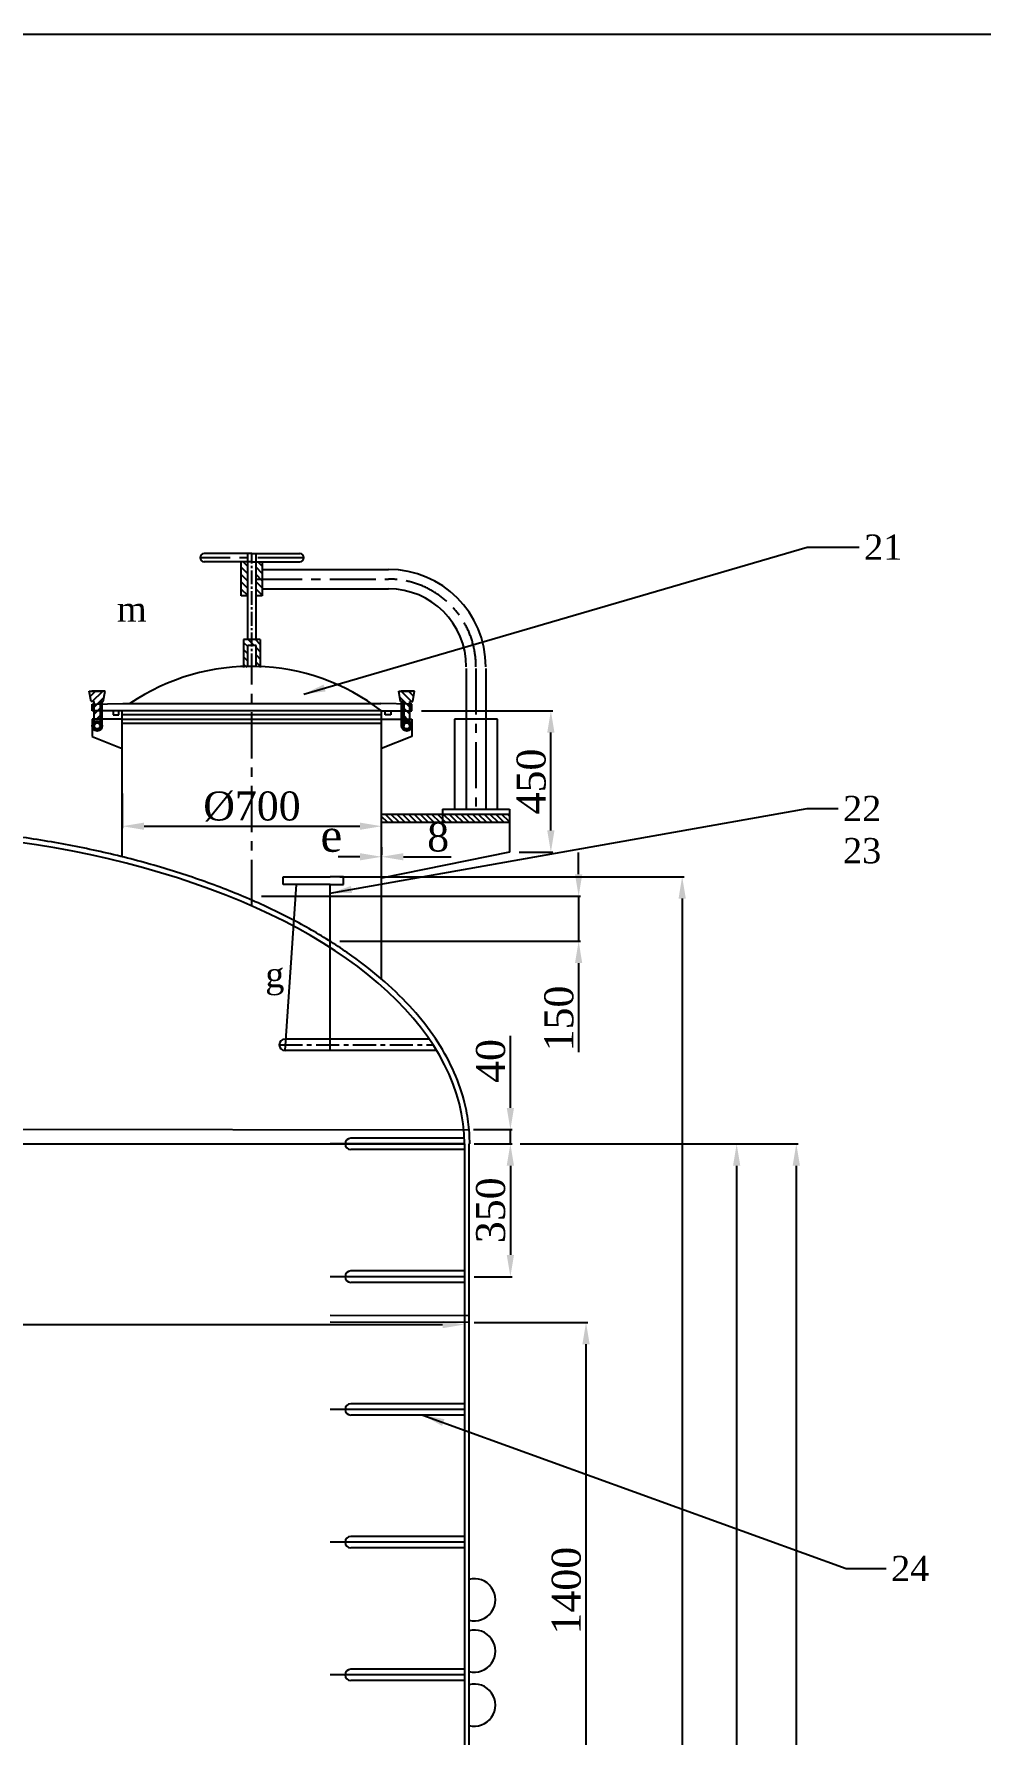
# Model space of a CAD drawing. Header units: millimetres. Extents: x 19308 to 58398, y -2448 to 16456.
# Drawn here: x 27039 to 30953, y 9423 to 16456 of the extents above; entities that cross this region are included whole.
import ezdxf

# ---------------------------------------------------------------- set-up
doc = ezdxf.new("R2010")
doc.units = ezdxf.units.MM
doc.header["$LTSCALE"] = 3
for name, pattern in [('CENTER', [50.8, 31.75, -6.35, 6.35, -6.35]), ('CENTER2', [28.575, 19.05, -3.175, 3.175, -3.175]), ('CENTERX2', [101.6, 63.5, -12.7, 12.7, -12.7])]:
    doc.linetypes.add(name, pattern=pattern)
doc.styles.get("Standard").update_dxf_attribs({"font": 'TIMES.TTF', "height": 120})
doc.dimstyles.new('ISO-25', dxfattribs={"dimtxt": 120, "dimasz": 90, "dimexe": 8, "dimexo": 40, "dimgap": 20, "dimtad": 1, "dimdsep": 46, "dimtxsty": 'Standard', "dimcen": 2.5, "dimclrd": 1, "dimclre": 1, "dimclrt": 1, "dimadec": 0, "dimazin": 0, "dimtfac": 1, "dimtmove": 0, "dimatfit": 3, "dimfxl": 0, "dimarcsym": 0})
pattern_1 = [(135, (39483.356, 1369.968), (15.056986, 15.056986), [])]

# ---------------------------------------------------------------- blocks, each defined once
blk = doc.blocks.new('*D33')
at = {"color": 1, "linetype": 'ByBlock', "lineweight": -2}
for p, q in [((29292, 12981.9), (29292, 13071.9)), ((27980.5, 12891.9), (29300, 12891.9)), ((29292, 12891.9), (29292, 12705.2)), ((28303.8, 12705.2), (29300, 12705.2)), ((29292, 12615.2), (29292, 12246.5))]:
    blk.add_line(p, q, dxfattribs=at)
at = {"color": 1, "linetype": 'ByBlock'}
for points in [[(29277, 12981.9), (29307, 12981.9), (29292, 12891.9)], [(29277, 12615.2), (29307, 12615.2), (29292, 12705.2)]]:
    blk.add_solid(points, dxfattribs=at)
at = {"layer": 'Defpoints', "color": 0, "linetype": 'ByBlock'}
for p in [(27940.5, 12891.9), (29292, 12891.9), (28263.8, 12705.2)]:
    blk.add_point(p, dxfattribs=at)
at = {"color": 1, "linetype": 'ByBlock', "insert": (29211, 12385.8), "char_height": 120, "attachment_point": 5, "rotation": 90}
blk.add_mtext('150', dxfattribs=at)
blk = doc.blocks.new('*D43')
at = {"color": 1, "linetype": 'ByBlock', "lineweight": -2}
for p, q in [((28303.8, 12971.8), (29728.4, 12971.8)), ((29720.4, 12881.8), (29720.4, 4273.3)), ((28303.8, 4183.3), (29728.4, 4183.3))]:
    blk.add_line(p, q, dxfattribs=at)
at = {"color": 1, "linetype": 'ByBlock'}
for points in [[(29705.4, 12881.8), (29735.4, 12881.8), (29720.4, 12971.8)], [(29705.4, 4273.3), (29735.4, 4273.3), (29720.4, 4183.3)]]:
    blk.add_solid(points, dxfattribs=at)
at = {"layer": 'Defpoints', "color": 0, "linetype": 'ByBlock'}
for p in [(28263.8, 12971.8), (28263.8, 4183.3), (29720.4, 4183.3)]:
    blk.add_point(p, dxfattribs=at)
at = {"color": 1, "linetype": 'ByBlock', "insert": (29639.3, 8577.5), "char_height": 120, "attachment_point": 5, "rotation": 90}
blk.add_mtext('5600', dxfattribs=at)
blk = doc.blocks.new('*D95')
at = {"color": 1, "linetype": 'ByBlock', "lineweight": -2}
for p, q in [((28859.5, 11128.7), (29330.6, 11128.7)), ((29322.6, 9001.7), (29322.6, 11038.7)), ((29282.6, 8911.7), (29314.6, 8911.7))]:
    blk.add_line(p, q, dxfattribs=at)
at = {"color": 1, "linetype": 'ByBlock'}
for points in [[(29307.6, 11038.7), (29337.6, 11038.7), (29322.6, 11128.7)], [(29307.6, 9001.7), (29337.6, 9001.7), (29322.6, 8911.7)]]:
    blk.add_solid(points, dxfattribs=at)
at = {"layer": 'Defpoints', "color": 0, "linetype": 'ByBlock'}
for p in [(28819.5, 11128.7), (29322.6, 11128.7), (29322.6, 8911.7)]:
    blk.add_point(p, dxfattribs=at)
at = {"color": 1, "linetype": 'ByBlock', "insert": (29241.6, 10020.2), "char_height": 120, "attachment_point": 5, "rotation": 90}
blk.add_mtext('1400', dxfattribs=at)
blk = doc.blocks.new('*D96')
at = {"color": 1, "linetype": 'ByBlock', "lineweight": -2}
for p, q in [((29009.6, 12016.2), (29009.6, 12314.3)), ((28856.8, 11926.2), (29017.6, 11926.2)), ((29009.6, 11867.2), (29009.6, 11926.2)), ((28859.5, 11867.2), (29017.6, 11867.2)), ((29009.6, 11777.2), (29009.6, 11687.2))]:
    blk.add_line(p, q, dxfattribs=at)
at = {"color": 1, "linetype": 'ByBlock'}
for points in [[(28994.6, 12016.2), (29024.6, 12016.2), (29009.6, 11926.2)], [(28994.6, 11777.2), (29024.6, 11777.2), (29009.6, 11867.2)]]:
    blk.add_solid(points, dxfattribs=at)
at = {"layer": 'Defpoints', "color": 0, "linetype": 'ByBlock'}
for p in [(28816.8, 11926.2), (29009.6, 11926.2), (28819.5, 11867.2)]:
    blk.add_point(p, dxfattribs=at)
at = {"color": 1, "linetype": 'ByBlock', "insert": (28928.6, 12210.2), "char_height": 120, "attachment_point": 5, "rotation": 90}
blk.add_mtext('40', dxfattribs=at)
blk = doc.blocks.new('*D97')
at = {"color": 1, "linetype": 'ByBlock', "lineweight": -2}
for p, q in [((28881.4, 11867.2), (29017.6, 11867.2)), ((29009.6, 11777.2), (29009.6, 11408.4)), ((28859.5, 11318.4), (29017.6, 11318.4))]:
    blk.add_line(p, q, dxfattribs=at)
at = {"color": 1, "linetype": 'ByBlock'}
for points in [[(28994.6, 11777.2), (29024.6, 11777.2), (29009.6, 11867.2)], [(28994.6, 11408.4), (29024.6, 11408.4), (29009.6, 11318.4)]]:
    blk.add_solid(points, dxfattribs=at)
at = {"layer": 'Defpoints', "color": 0, "linetype": 'ByBlock'}
for p in [(28841.4, 11867.2), (28819.5, 11318.4), (29009.6, 11318.4)]:
    blk.add_point(p, dxfattribs=at)
at = {"color": 1, "linetype": 'ByBlock', "insert": (28928.6, 11592.8), "char_height": 120, "attachment_point": 5, "rotation": 90}
blk.add_mtext('350', dxfattribs=at)
blk = doc.blocks.new('*D98')
at = {"color": 1, "linetype": 'ByBlock', "lineweight": -2}
for p, q in [((29049.6, 11867.2), (29953.8, 11867.2)), ((29945.8, 11777.2), (29945.8, 1554.9)), ((29082.1, 1464.9), (29953.8, 1464.9))]:
    blk.add_line(p, q, dxfattribs=at)
at = {"color": 1, "linetype": 'ByBlock'}
for points in [[(29930.8, 11777.2), (29960.8, 11777.2), (29945.8, 11867.2)], [(29930.8, 1554.9), (29960.8, 1554.9), (29945.8, 1464.9)]]:
    blk.add_solid(points, dxfattribs=at)
at = {"layer": 'Defpoints', "color": 0, "linetype": 'ByBlock'}
for p in [(29009.6, 11867.2), (29042.1, 1464.9), (29945.8, 1464.9)]:
    blk.add_point(p, dxfattribs=at)
at = {"color": 1, "linetype": 'ByBlock', "insert": (29864.6, 6666), "char_height": 120, "attachment_point": 5, "rotation": 90}
blk.add_mtext('350*25=8750', dxfattribs=at)
blk = doc.blocks.new('*D99')
at = {"color": 1, "linetype": 'ByBlock', "lineweight": -2}
for p, q in [((29824, 11867.2), (30200.6, 11867.2)), ((30192.6, 11777.2), (30192.6, 1136.9)), ((29445.6, 1046.9), (30200.6, 1046.9))]:
    blk.add_line(p, q, dxfattribs=at)
at = {"color": 1, "linetype": 'ByBlock'}
for points in [[(30177.6, 11777.2), (30207.6, 11777.2), (30192.6, 11867.2)], [(30177.6, 1136.9), (30207.6, 1136.9), (30192.6, 1046.9)]]:
    blk.add_solid(points, dxfattribs=at)
at = {"layer": 'Defpoints', "color": 0, "linetype": 'ByBlock'}
for p in [(29784, 11867.2), (29405.6, 1046.9), (30192.6, 1046.9)]:
    blk.add_point(p, dxfattribs=at)
at = {"color": 1, "linetype": 'ByBlock', "insert": (30111.4, 6457.1), "char_height": 120, "attachment_point": 5, "rotation": 90}
blk.add_mtext('8700', dxfattribs=at)
blk = doc.blocks.new('*D101')
at = {"color": 1, "linetype": 'ByBlock', "lineweight": -2}
for p, q in [((23801.3, 11153), (23801.3, 11128.5)), ((23891.3, 11120.5), (28729.5, 11120.5)), ((28819.5, 11180.2), (28819.5, 11112.5))]:
    blk.add_line(p, q, dxfattribs=at)
at = {"color": 1, "linetype": 'ByBlock'}
for points in [[(23891.3, 11135.5), (23891.3, 11105.5), (23801.3, 11120.5)], [(28729.5, 11135.5), (28729.5, 11105.5), (28819.5, 11120.5)]]:
    blk.add_solid(points, dxfattribs=at)
at = {"layer": 'Defpoints', "color": 0, "linetype": 'ByBlock'}
for p in [(28819.5, 11220.2), (23801.3, 11113), (28819.5, 11120.5)]:
    blk.add_point(p, dxfattribs=at)
at = {"color": 1, "linetype": 'ByBlock', "insert": (25953.2, 11201.5), "char_height": 120, "attachment_point": 5}
blk.add_mtext('%%c3300', dxfattribs=at)
blk = doc.blocks.new('*D102')
at = {"color": 1, "linetype": 'ByBlock', "lineweight": -2}
for p, q in [((28641.9, 13657.8), (29185.2, 13657.8)), ((29177.2, 13163.7), (29177.2, 13567.8)), ((29045.7, 13073.7), (29185.2, 13073.7))]:
    blk.add_line(p, q, dxfattribs=at)
at = {"color": 1, "linetype": 'ByBlock'}
for points in [[(29162.2, 13567.8), (29192.2, 13567.8), (29177.2, 13657.8)], [(29162.2, 13163.7), (29192.2, 13163.7), (29177.2, 13073.7)]]:
    blk.add_solid(points, dxfattribs=at)
at = {"layer": 'Defpoints', "color": 0, "linetype": 'ByBlock'}
for p in [(28601.9, 13657.8), (29177.2, 13657.8), (29005.7, 13073.7)]:
    blk.add_point(p, dxfattribs=at)
at = {"color": 1, "linetype": 'ByBlock', "insert": (29096.2, 13365.7), "char_height": 120, "attachment_point": 5, "rotation": 90}
blk.add_mtext('450', dxfattribs=at)
blk = doc.blocks.new('*D103')
at = {"color": 1, "linetype": 'ByBlock', "lineweight": -2}
for p, q in [((27403.9, 13316), (27403.9, 13172.8)), ((27493.9, 13180.8), (28387, 13180.8)), ((28477, 13150.2), (28477, 13172.8))]:
    blk.add_line(p, q, dxfattribs=at)
at = {"color": 1, "linetype": 'ByBlock'}
for points in [[(27493.9, 13195.8), (27493.9, 13165.8), (27403.9, 13180.8)], [(28387, 13195.8), (28387, 13165.8), (28477, 13180.8)]]:
    blk.add_solid(points, dxfattribs=at)
at = {"layer": 'Defpoints', "color": 0, "linetype": 'ByBlock'}
for p in [(27403.9, 13356), (28477, 13190.2), (28477, 13180.8)]:
    blk.add_point(p, dxfattribs=at)
at = {"color": 1, "linetype": 'ByBlock', "insert": (27940.5, 13262), "char_height": 120, "attachment_point": 5}
blk.add_mtext('%%c700', dxfattribs=at)
blk = doc.blocks.new('*D104')
at = {"color": 1, "linetype": 'ByBlock', "lineweight": -2}
for p, q in [((28477, 13094.4), (28477, 13062.4)), ((28477, 13094.4), (28477, 13062.4)), ((28387, 13054.4), (28297, 13054.4)), ((28567, 13054.4), (28764.7, 13054.4))]:
    blk.add_line(p, q, dxfattribs=at)
at = {"color": 1, "linetype": 'ByBlock'}
for points in [[(28387, 13069.4), (28387, 13039.4), (28477, 13054.4)], [(28567, 13069.4), (28567, 13039.4), (28477, 13054.4)]]:
    blk.add_solid(points, dxfattribs=at)
at = {"layer": 'Defpoints', "color": 0, "linetype": 'ByBlock'}
blk.add_point((28477, 13054.4), dxfattribs=at)
blk.add_point((28477, 13054.4), dxfattribs=at)
blk.add_point((28477, 13054.4), dxfattribs=at)
at = {"color": 1, "linetype": 'ByBlock', "insert": (28710.8, 13135.4), "char_height": 120, "attachment_point": 5}
blk.add_mtext('8', dxfattribs=at)

msp = doc.modelspace()

# ---------------------------------------------------------------- hatches: boundary and pattern name
at = {"linetype": 'ByBlock'}
h = msp.add_hatch(dxfattribs=at)
h.set_pattern_fill('ANSI31', color=0, scale=6.706707, style=0)
h.set_pattern_definition(pattern_1)
h.paths.add_polyline_path([(27982.4158, 14202.50227), (27957.24432, 14202.50227), (27957.24432, 14274.27787), (27982.4158, 14274.27787)])
h.paths.add_polyline_path([(27923.71079, 14133.16651), (27896.46064, 14133.16651), (27896.46064, 14274.27787), (27923.71079, 14274.27787)])
h.paths.add_polyline_path([(27957.24432, 14202.50227), (27982.4158, 14202.50227), (27982.4158, 14133.16651), (27957.24432, 14133.16651)])
h = msp.add_hatch(dxfattribs=at)
h.set_pattern_fill('ANSI31', color=0, scale=6.706707, style=0)
h.set_pattern_definition(pattern_1)
edge = h.paths.add_edge_path()
edge.add_line((27957.24432, 13927.58632), (27940.47756, 13927.58632))
edge.add_line((27940.47756, 13927.58632), (27940.47756, 13952.83171))
edge.add_line((27940.47756, 13952.83171), (27975.11035, 13952.83171))
edge.add_line((27975.11035, 13952.83171), (27975.11035, 13837.71254))
edge.add_ellipse((27940.47756, 13536.54013), major_axis=(536.53654, 0), ratio=0.5625, start_angle=86.299052907, end_angle=90)
edge.add_line((27957.24432, 13838.19978), (27957.24432, 13927.58632))
edge = h.paths.add_edge_path()
edge.add_line((27940.47756, 13927.58632), (27923.71079, 13927.58632))
edge.add_line((27923.71079, 13927.58632), (27923.71079, 13838.19806))
edge.add_ellipse((27940.47756, 13536.54013), major_axis=(536.53654, 0), ratio=0.5625, start_angle=90, end_angle=93.663452557)
edge.add_line((27906.19515, 13837.72522), (27906.19515, 13952.83171))
edge.add_line((27906.19515, 13952.83171), (27940.47756, 13952.83171))
edge.add_line((27940.47756, 13952.83171), (27940.47756, 13927.58632))
h = msp.add_hatch(dxfattribs=at)
h.set_pattern_fill('ANSI31', color=0, scale=6.706707, style=0)
h.set_pattern_definition([(45, (16397.6, 1337.916), (-15.056986, 15.056986), [])])
h.paths.add_polyline_path([(27312.70932, 13695.85835), (27312.70932, 13685.59698), (27287.80343, 13685.04888), (27287.80343, 13695.85835), (27275.19943, 13695.85835), (27267.33281, 13738.8207), (27322.72532, 13738.8207), (27333.17994, 13738.8207), (27325.31332, 13695.85835)])
h.paths.add_polyline_path([(27287.80343, 13657.7639), (27287.80343, 13685.04888), (27312.70932, 13685.59698), (27312.70932, 13657.7639)])
h.paths.add_polyline_path([(27312.70932, 13623.38088), (27287.80343, 13623.38088), (27287.80343, 13657.7639), (27312.70932, 13657.7639)])
h = msp.add_hatch(dxfattribs=at)
h.set_pattern_fill('ANSI31', color=0, scale=6.706707, style=0)
h.set_pattern_definition([(135, (39483.356, 1337.916), (15.056986, 15.056986), [])])
h.paths.add_polyline_path([(28568.2458, 13695.85835), (28555.6418, 13695.85835), (28547.77518, 13738.8207), (28603.16769, 13738.8207), (28613.62231, 13738.8207), (28605.75569, 13695.85835), (28593.15168, 13695.85835), (28593.15168, 13685.04888), (28568.2458, 13685.59698)])
h.paths.add_polyline_path([(28568.2458, 13657.7639), (28568.2458, 13685.59698), (28593.15168, 13685.04888), (28593.15168, 13657.7639)])
h.paths.add_polyline_path([(28568.2458, 13657.7639), (28593.15168, 13657.7639), (28593.15168, 13623.38088), (28568.2458, 13623.38088)])
h = msp.add_hatch(dxfattribs=at)
h.set_pattern_fill('ANSI31', color=0, scale=5.365365, style=0)
h.set_pattern_definition([(135, (39483.356, 528.648), (12.045589, 12.045589), [])])
h.paths.add_polyline_path([(29005.71159, 13197.69553), (29005.71159, 13231.22907), (28728.96487, 13231.22907), (28728.96487, 13197.69553)])
h.paths.add_polyline_path([(28728.96487, 13197.69553), (28728.96487, 13231.22907), (28477.01409, 13231.22907), (28477.01409, 13197.69553)])

# ---------------------------------------------------------------- linework, layer by layer
at = {"color": 0, "linetype": 'ByBlock'}
for p, q in [((19308.48912, 16456.2062), (46323.54334, 16456.2062)), ((27940.47756, 14307.8114), (27742.41192, 14307.8114)), ((27923.71079, 13952.83171), (27923.71079, 14307.8114)), ((27940.47756, 14307.8114), (28138.5432, 14307.8114)), ((27957.24432, 13952.83171), (27957.24432, 14307.8114)), ((27940.47756, 14274.27787), (27742.41192, 14274.27787)), ((27896.46064, 14133.16651), (27896.46064, 14274.27787)), ((27940.47756, 14274.27787), (28138.5432, 14274.27787)), ((27957.24432, 14274.27787), (27982.4158, 14274.27787)), ((27982.4158, 14274.27787), (27982.4158, 14133.16651)), ((27982.4158, 14242.74251), (28505.17607, 14242.74251)), ((27982.4158, 14162.26203), (28505.17607, 14162.26203)), ((27923.71079, 14133.16651), (27896.46064, 14133.16651)), ((27982.4158, 14133.16651), (27957.24432, 14133.16651)), ((27975.11035, 13952.83171), (27906.19515, 13952.83171)), ((27906.19515, 13952.83171), (27906.19515, 13837.72522)), ((27923.71079, 13838.34193), (27923.71079, 13927.58632)), ((27957.24432, 13927.58632), (27923.71079, 13927.58632)), ((27957.24432, 13838.34193), (27957.24432, 13927.58632)), ((27975.11035, 13952.83171), (27975.11035, 13837.71254)), ((28827.09799, 13833.32735), (28827.09799, 13251.34919)), ((28907.57847, 13833.32735), (28907.57847, 13251.34919)), ((27275.19943, 13695.85835), (27267.33281, 13738.8207)), ((27267.33281, 13738.8207), (27322.72532, 13738.8207)), ((27333.17994, 13738.8207), (27277.78743, 13738.8207)), ((27325.31332, 13695.85835), (27333.17994, 13738.8207)), ((28555.6418, 13695.85835), (28547.77518, 13738.8207)), ((28547.77518, 13738.8207), (28603.16769, 13738.8207)), ((28613.62231, 13738.8207), (28558.22979, 13738.8207)), ((28605.75569, 13695.85835), (28613.62231, 13738.8207)), ((27287.80343, 13695.85835), (27275.19943, 13695.85835)), ((27279.06609, 13684.8566), (27406.58042, 13687.66278)), ((27279.06609, 13657.7639), (27279.06609, 13684.8566)), ((27403.94102, 13657.7639), (27279.06609, 13657.7639)), ((27287.80343, 13595.46328), (27287.80343, 13695.85835)), ((27312.70932, 13695.85835), (27312.70932, 13595.46328)), ((27312.70932, 13695.85835), (27325.31332, 13695.85835)), ((27317.21332, 13595.46328), (27317.21332, 13695.85835)), ((27321.44666, 13595.46328), (27321.44666, 13695.85835)), ((27366.26421, 13657.7639), (27366.26421, 13641.64042)), ((27389.07117, 13641.64042), (27389.07117, 13657.7639)), ((28477.01409, 13657.7639), (27403.94102, 13657.7639)), ((27403.94102, 13054.25833), (27403.94102, 13657.7639)), ((27406.58042, 13687.66278), (28474.37469, 13687.66278)), ((28601.88903, 13684.8566), (28474.37469, 13687.66278)), ((28477.01409, 13657.7639), (28601.88903, 13657.7639)), ((28477.01409, 12548.81794), (28477.01409, 13657.7639)), ((28491.88395, 13641.64042), (28491.88395, 13657.7639)), ((28514.6909, 13657.7639), (28514.6909, 13641.64042)), ((28568.2458, 13695.85835), (28555.6418, 13695.85835)), ((28559.50846, 13595.46328), (28559.50846, 13695.85835)), ((28563.7418, 13595.46328), (28563.7418, 13695.85835)), ((28568.2458, 13695.85835), (28568.2458, 13595.46328)), ((28593.15168, 13695.85835), (28605.75569, 13695.85835)), ((28593.15168, 13595.46328), (28593.15168, 13695.85835)), ((28601.88903, 13657.7639), (28601.88903, 13684.8566)), ((27403.94102, 13623.38088), (27279.06609, 13623.38088)), ((27279.06609, 13623.38088), (27279.06609, 13551.25998)), ((27366.26421, 13641.64042), (27389.07117, 13641.64042)), ((28477.01409, 13641.6678), (27403.94102, 13641.6678)), ((28477.01409, 13621.42348), (27403.94102, 13621.42348)), ((28477.01409, 13605.32739), (27403.94102, 13605.32739)), ((28477.01409, 13623.38088), (28601.88903, 13623.38088)), ((28514.6909, 13641.64042), (28491.88395, 13641.64042)), ((28601.88903, 13623.38088), (28601.88903, 13551.25998)), ((28956.53743, 13622.91033), (28778.13903, 13622.91033)), ((28778.13903, 13622.91033), (28778.13903, 13251.34919)), ((28956.53743, 13251.34919), (28956.53743, 13622.91033)), ((27279.06609, 13551.25998), (27403.94102, 13501.78554)), ((28601.88903, 13551.25998), (28477.01409, 13501.78554)), ((28477.01409, 13231.22907), (29005.71159, 13231.22907)), ((28728.96487, 13251.34919), (29005.71159, 13251.34919)), ((28728.96487, 13251.34919), (28728.96487, 13197.69553)), ((29005.71159, 13251.34919), (29005.71159, 13198.58943)), ((28477.01409, 13197.69553), (29005.71159, 13197.69553)), ((29005.71159, 13197.69553), (29005.71159, 13073.69414)), ((29005.71159, 13073.69414), (28477.01409, 12965.59893)), ((28069.36923, 12940.39682), (28069.36923, 12971.76002)), ((28069.36923, 12971.76002), (28263.82107, 12971.76002)), ((28124.25483, 12940.39682), (28069.36923, 12940.39682)), ((28077.23645, 12253.28871), (28124.25483, 12940.39682)), ((28263.82107, 12940.39682), (28124.25483, 12940.39682)), ((28318.70667, 12971.76002), (28263.82107, 12971.76002)), ((28263.82107, 12253.28871), (28263.82107, 12940.39682)), ((28263.82107, 12940.39682), (28318.70667, 12940.39682)), ((28318.70667, 12940.39682), (28318.70667, 12971.76002)), ((28674.69064, 12300.33351), (28077.23645, 12300.33351)), ((28705.14721, 12253.28871), (28077.23645, 12253.28871)), ((23804.32053, 11930.24773), (28838.88747, 11926.17943)), ((28819.45538, 11890.76503), (28348.9973, 11890.76503)), ((28819.45538, 11867.24263), (28263.82107, 11867.24263)), ((28819.45538, 11843.72023), (28348.9973, 11843.72023)), ((28819.45538, 11341.90903), (28348.9973, 11341.90903)), ((28819.45538, 11318.38663), (28263.82107, 11318.38663)), ((28819.45538, 11294.86423), (28348.9973, 11294.86423)), ((28263.82107, 11158.55449), (28838.2733, 11157.64592)), ((28838.2733, 11128.65932), (28263.82107, 11129.67013)), ((28819.45538, 10769.53063), (28263.82107, 10769.53063)), ((28819.45538, 10793.05303), (28348.9973, 10793.05303)), ((28819.45538, 10746.00823), (28348.9973, 10746.00823)), ((28819.45538, 10220.67463), (28263.82107, 10220.67463)), ((28819.45538, 10244.19703), (28348.9973, 10244.19703)), ((28819.45538, 10197.15223), (28348.9973, 10197.15223)), ((28819.45538, 9671.81863), (28263.82107, 9671.81863)), ((28819.45538, 9695.34103), (28348.9973, 9695.34103)), ((28819.45538, 9648.29623), (28348.9973, 9648.29623))]:
    msp.add_line(p, q, dxfattribs=at)
at = {"color": 0, "linetype": 'CENTERX2'}
for p, q in [((28155.30996, 14291.04463), (27725.64515, 14291.04463)), ((27957.24432, 14202.50227), (28505.17607, 14202.50227)), ((27940.47756, 12851.85142), (27940.47756, 13860.65069)), ((28867.33823, 13833.32735), (28867.33823, 13251.34919))]:
    msp.add_line(p, q, dxfattribs=at)
at = {"color": 0, "linetype": 'CENTER2'}
msp.add_line((27940.47756, 13838.34193), (27940.47756, 14307.8114), dxfattribs=at)
at = {"color": 0, "linetype": 'CENTER'}
msp.add_line((28053.71405, 12276.81111), (28690.4049, 12276.81111), dxfattribs=at)
at = {"linetype": 'ByBlock'}
for p, q in [((23801.34338, 11867.24263), (28819.45538, 11867.24263)), ((28819.45538, 11867.24263), (28819.45538, 1023.41623)), ((28838.2733, 11867.24263), (28838.2733, 981.21842)), ((28838.2733, 11867.24263), (28838.2733, 981.21842))]:
    msp.add_line(p, q, dxfattribs=at)
msp.add_line((28819.45538, 9649.30199), (28743.66057, 9649.30199))
at = {"color": 0, "linetype": 'ByBlock'}
for centre, radius in [((27300.25637, 13595.46328), 21.19028), ((27300.25637, 13595.46328), 16.95694), ((27300.25637, 13595.46328), 12.45294), ((28580.69874, 13595.46328), 21.19028), ((28580.69874, 13595.46328), 16.95694), ((28580.69874, 13595.46328), 12.45294)]:
    msp.add_circle(centre, radius, dxfattribs=at)
for centre, radius, start, end in [((27742.41192, 14291.04463), 16.76677, 90, 270), ((28138.5432, 14291.04463), 16.76677, 270, 90), ((28505.17607, 13840.34011), 402.4024, 0, 90), ((28505.17607, 13840.34011), 321.92192, 0, 90), ((27935.80008, 12953.19917), 888.43911, 52.470198269, 124.239806555), ((28077.23645, 12276.81111), 23.5224, 90, 270), ((28348.9973, 11867.24263), 23.5224, 90, 270), ((28348.9973, 11318.38663), 23.5224, 90, 270), ((28348.9973, 10769.53063), 23.5224, 90, 270), ((28348.9973, 10220.67463), 23.5224, 90, 270), ((28348.9973, 9671.81863), 23.5224, 90, 270)]:
    msp.add_arc(centre, radius, start, end, dxfattribs=at)
at = {"color": 0, "linetype": 'CENTERX2'}
msp.add_arc((28505.17607, 13840.34011), 362.16216, 0, 90, dxfattribs=at)
at = {"linetype": 'ByBlock'}
for centre in [(28860.497, 9982.59058), (28860.497, 9770.25743), (28860.497, 9546.99058)]:
    msp.add_arc(centre, 87.22149, 255.238491217, 104.761508783, dxfattribs=at)
msp.add_ellipse((26310.39938, 11867.24263), major_axis=(-2509.056, 0), ratio=0.515625, start_param=3.1415926536, end_param=5.1737695942, dxfattribs=at)
msp.add_open_spline([(28841.40962, 11867.24263), (28841.40962, 11897.86852), (28839.36634, 11928.49425), (28831.2103, 11989.56387), (28825.09772, 12020.0075), (28805.38139, 12093.47202), (28789.69149, 12136.30732), (28750.34663, 12220.80119), (28726.69263, 12262.46023), (28671.71729, 12344.21035), (28640.39623, 12384.30209), (28570.43287, 12462.56731), (28531.79049, 12500.74115), (28447.57746, 12574.84455), (28402.00668, 12610.77419), (28304.38063, 12680.08049), (28252.32533, 12713.4571), (28142.2276, 12777.3659), (28084.18522, 12807.89798), (27962.66411, 12865.84657), (27899.18549, 12893.26296), (27767.3933, 12944.73309), (27699.07991, 12968.78672), (27558.26578, 13013.31211), (27485.76525, 13033.78377), (27337.26501, 13070.95701), (27261.26552, 13087.65852), (27106.48965, 13117.13697), (27027.7135, 13129.91386), (26868.13376, 13151.42435), (26787.33042, 13160.15792), (26624.46561, 13173.5004), (26542.40441, 13178.10928), (26377.80556, 13183.15936), (26295.26817, 13183.60055), (26130.50331, 13180.31111), (26048.2761, 13176.58048), (25884.9149, 13164.98221), (25803.78117, 13157.11459), (25643.37951, 13137.31565), (25564.11184, 13125.38437), (25408.1966, 13097.56901), (25331.54927, 13081.68499), (25235.38305, 13058.87011), (25214.3236, 13053.69009), (25193.40582, 13048.36006)], degree=3, knots=[3.1415926536, 3.1415926536, 3.1415926536, 3.1415926536, 3.2103474187, 3.2103474187, 3.2791021837, 3.2791021837, 3.3772346153, 3.3772346153, 3.4753670468, 3.4753670468, 3.5734994784, 3.5734994784, 3.67163191, 3.67163191, 3.7697643415, 3.7697643415, 3.8678967731, 3.8678967731, 3.9660292046, 3.9660292046, 4.0641616362, 4.0641616362, 4.1622940677, 4.1622940677, 4.2604264993, 4.2604264993, 4.3585589309, 4.3585589309, 4.4566913624, 4.4566913624, 4.554823794, 4.554823794, 4.6529562255, 4.6529562255, 4.7510886571, 4.7510886571, 4.8492210886, 4.8492210886, 4.9473535202, 4.9473535202, 5.0454859517, 5.0454859517, 5.1436183833, 5.1436183833, 5.1713583304, 5.1713583304, 5.1713583304, 5.1713583304], dxfattribs=at)

# ---------------------------------------------------------------- texts
at = {"color": 0, "linetype": 'ByBlock'}
for s, p in [('m', (27382.19132, 14026.38315)), ('g', (27995.60326, 12515.32106))]:
    msp.add_text(s, height=104.544, dxfattribs=at).set_placement(p)
at = {"color": 1, "linetype": 'ByBlock', "char_height": 104.544, "attachment_point": 1}
for s, insert in [('21', (30473.26995, 14386.95661)), ('22\\P23', (30386.06132, 13306.40507)), ('24', (30584.83797, 10164.02431))]:
    msp.add_mtext(s, dxfattribs=dict(at, insert=insert))
at = {"insert": (28224.08718, 13209.36647), "char_height": 134.07768, "width": 7790.653674, "attachment_point": 1}
msp.add_mtext('e', dxfattribs=at)

# ---------------------------------------------------------------- dimensions: what is measured, and where the dimension line sits
at = {"color": 0, "linetype": 'ByBlock'}
for base, p1, p2, text, picture, middle in [((29177.20096, 13657.7639), (29005.71159, 13073.69414), (28601.88903, 13657.7639), '450', '*D102', (29096.16275, 13365.72902)), ((29009.62033, 11926.19724), (28819.45538, 11867.24263), (28816.84891, 11926.19724), '40', '*D96', (28928.58212, 12210.24915)), ((29009.62033, 11318.38663), (28841.40962, 11867.24263), (28819.45538, 11318.38663), '350', '*D97', (28928.58212, 11592.81463)), ((29945.77626, 1464.85327), (29009.62033, 11867.24263), (29042.1341, 1464.85327), '350*25=8750', '*D98', (29864.56501, 6666.04795)), ((30192.64362, 1046.93863), (29784.03691, 11867.24263), (29405.59786, 1046.93863), '8700', '*D99', (30111.43238, 6457.09063)), ((29322.62345, 11128.69243), (29322.62345, 8911.73584), (28819.45538, 11128.69243), '1400', '*D95', (29241.58524, 10020.21414))]:
    dim = msp.add_linear_dim(base=base, p1=p1, p2=p2, angle=90, text=text, dimstyle='ISO-25', dxfattribs=at)
    dim.commit()
    dim.dimension.update_dxf_attribs({"geometry": picture, "text_midpoint": middle})
for base, p1, p2, text, picture, middle in [((28477.01409, 13180.78833), (27403.94102, 13356.01111), (28477.01409, 13190.20652), '%%c700', '*D103', (27940.47756, 13180.78833)), ((28819.45538, 11120.50785), (23801.34338, 11112.97291), (28819.45538, 11220.23968), '%%c3300', '*D101', (25953.15977, 11120.50785))]:
    dim = msp.add_linear_dim(base=base, p1=p1, p2=p2, text=text, dimstyle='ISO-25', dxfattribs=at)
    dim.commit()
    dim.dimension.update_dxf_attribs({"geometry": picture, "text_midpoint": middle, "dimtype": 160})
dim = msp.add_linear_dim(base=(28477.01409, 13054.3603), p1=(28477.01409, 13054.3603), p2=(28477.01409, 13054.3603), text='8', dimstyle='ISO-25', dxfattribs=at)
dim.commit()
dim.dimension.update_dxf_attribs({"geometry": '*D104', "text_midpoint": (28710.8425, 13135.39851)})
for base, p1, p2, text, picture, middle in [((29291.99436, 12891.88184), (28263.82107, 12705.17282), (27940.47756, 12891.88184), '150', '*D33', (29291.99436, 12385.8217)), ((29720.37671, 4183.26391), (28263.82107, 12971.76002), (28263.82107, 4183.26391), '5600', '*D43', (29720.37671, 8577.51196))]:
    dim = msp.add_linear_dim(base=base, p1=p1, p2=p2, angle=90, text=text, dimstyle='ISO-25', dxfattribs=at)
    dim.commit()
    dim.dimension.update_dxf_attribs({"geometry": picture, "text_midpoint": middle, "dimtype": 160})

# ---------------------------------------------------------------- leaders
at = {"color": 0, "linetype": 'ByBlock', "annotation_type": 0, "has_hookline": 1, "hookline_direction": 0}
for points, text_width in [([(28154.78367, 13727.12852), (30236.84346, 14334.68461), (30453.26995, 14334.68461)], 132.20633), ([(28263.82107, 12903.52323), (30236.84346, 13254.13307), (30366.06132, 13254.13307)], 144.64307), ([(28647.4019, 10746.00823), (30398.18769, 10111.75231), (30564.83797, 10111.75231)], 145.69831)]:
    msp.add_leader(points, dimstyle='ISO-25', override={"dimgap": 20, "dimtad": 0}, dxfattribs=dict(at, text_width=text_width))

doc.saveas('drawing.dxf')
